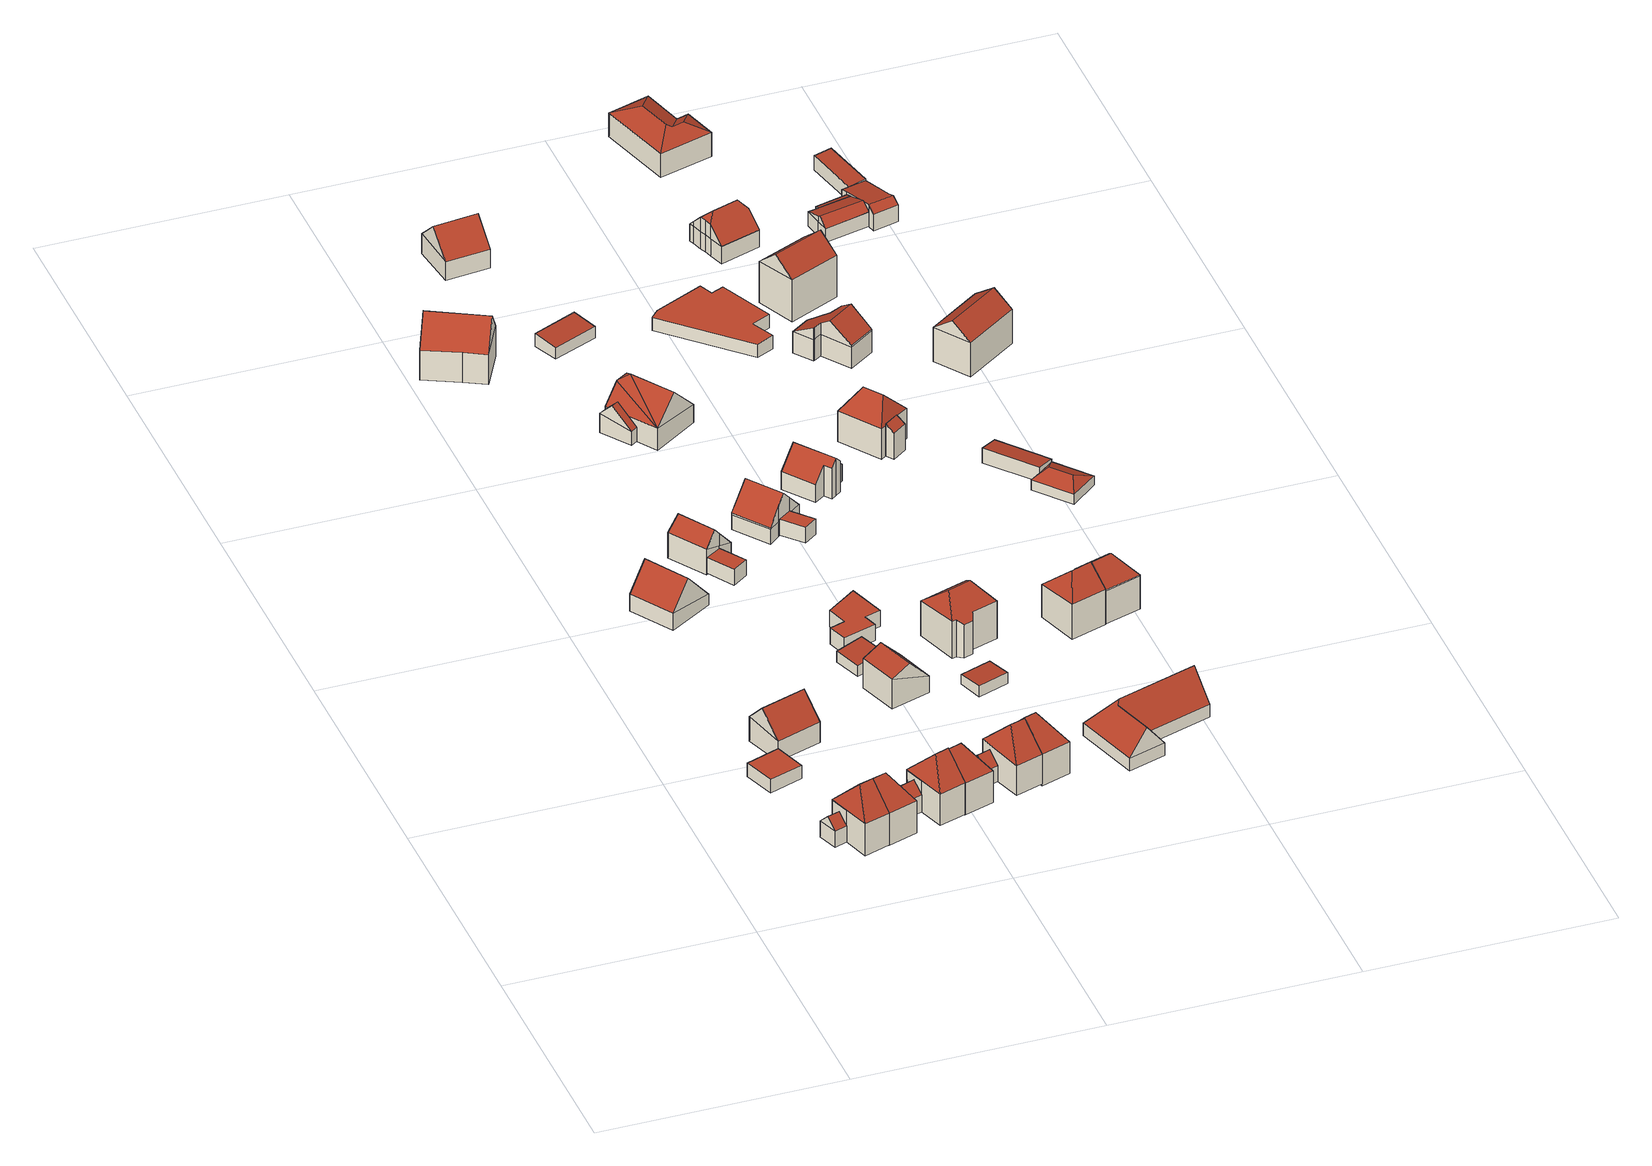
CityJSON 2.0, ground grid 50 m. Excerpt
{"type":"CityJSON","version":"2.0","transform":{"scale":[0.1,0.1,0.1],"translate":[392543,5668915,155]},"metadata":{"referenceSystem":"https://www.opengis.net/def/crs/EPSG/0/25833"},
"CityObjects":{
"building1":{"type":"Building","attributes":{"Gemeindeschluessel":14627140,"Geometrietyp2DReferenz":"3000","function":"31001_9998","roofType":"9999"},"children":["building1-1","building1-2"]},
"building1-1":{"type":"BuildingPart","attributes":{"Dachtyp_tdc":"tdcHipAndGableRoof","Dachneigung":44.6,"QualitaetDacherkennung":74,"Geometrietyp2DReferenz":"3000","roofType":"5000","measuredHeight":12.02},"parents":["building1"],"geometry":[{"type":"MultiSurface","lod":"2","boundaries":[[[0,1,2,3,4]],[[5,6,7,8,9]],[[6,10,11,7]],[[10,0,4,11]],[[12,13,0,14]],[[10,15,14,0]],[[12,14,15,16]],[[5,12,16,6]],[[6,16,15,10]],[[1,13,12,5]],[[0,13,1]],[[4,3,8,7,11]],[[9,17,2,1,5]],[[9,8,3,2]],[[9,2,17]]],"semantics":{"surfaces":[{"type":"WallSurface"},{"type":"RoofSurface"},{"type":"GroundSurface"},{"type":"ClosureSurface"}],"values":[0,0,0,0,1,1,1,0,0,0,0,2,0,3,3]}}]},
"building1-2":{"type":"BuildingPart","attributes":{"Dachtyp_tdc":"tdcGableRoof","Dachneigung":44.04,"QualitaetDacherkennung":49,"Geometrietyp2DReferenz":"3000","roofType":"3100","measuredHeight":5.69},"parents":["building1"],"geometry":[{"type":"MultiSurface","lod":"2","boundaries":[[[2,18,19,3]],[[18,20,21,19]],[[20,9,8,21]],[[20,18,22]],[[18,2,17,22]],[[9,20,22,17]],[[3,19,21,8]],[[2,3,8,9]],[[2,9,17]]],"semantics":{"surfaces":[{"type":"WallSurface"},{"type":"RoofSurface"},{"type":"GroundSurface"},{"type":"ClosureSurface"}],"values":[0,0,0,0,1,1,2,3,3]}}]},
"building2":{"type":"Building","attributes":{"Dachtyp_tdc":"tdcPolyFlatRoof","Gemeindeschluessel":14627140,"Dachneigung":0,"QualitaetDacherkennung":36,"Geometrietyp2DReferenz":"3000","function":"31001_9998","roofType":"1000","measuredHeight":3},"geometry":[{"type":"MultiSurface","lod":"2","boundaries":[[[23,24,25,26]],[[24,27,28,25]],[[27,29,30,28]],[[29,23,26,30]],[[29,27,24,23]],[[26,25,28,30]]],"semantics":{"surfaces":[{"type":"WallSurface"},{"type":"RoofSurface"},{"type":"GroundSurface"}],"values":[0,0,0,0,1,2]}}]},
"building3":{"type":"Building","attributes":{"Gemeindeschluessel":14627140,"Geometrietyp2DReferenz":"3000","function":"31001_9998","roofType":"9999"},"children":["building3-1","building3-2"]},
"building3-1":{"type":"BuildingPart","attributes":{"Dachtyp_tdc":"tdcGableRoof","Dachneigung":44.38,"QualitaetDacherkennung":76,"Geometrietyp2DReferenz":"3000","roofType":"3100","measuredHeight":5.26},"parents":["building3"],"geometry":[{"type":"MultiSurface","lod":"2","boundaries":[[[31,32,33,34]],[[32,35,36,33]],[[35,37,38,36]],[[35,32,39]],[[32,31,40,39]],[[37,35,39,40]],[[34,33,36,38]],[[34,38,37,31]],[[31,37,40]]],"semantics":{"surfaces":[{"type":"WallSurface"},{"type":"RoofSurface"},{"type":"GroundSurface"},{"type":"ClosureSurface"}],"values":[0,0,0,0,1,1,2,3,3]}}]},
"building3-2":{"type":"BuildingPart","attributes":{"Dachtyp_tdc":"tdcHipAndGableRoof","Dachneigung":44.65,"QualitaetDacherkennung":86,"Geometrietyp2DReferenz":"3000","roofType":"5000","measuredHeight":12.12},"parents":["building3"],"geometry":[{"type":"MultiSurface","lod":"2","boundaries":[[[41,42,43,38,37]],[[42,10,44,43]],[[10,6,45,44]],[[6,46,31,34,45]],[[42,47,48,49]],[[48,16,15,49]],[[10,42,49,15]],[[6,16,48,46]],[[10,15,16,6]],[[46,48,47,41]],[[41,47,42]],[[34,38,43,44,45]],[[37,40,31,46,41]],[[37,38,34,31]],[[37,31,40]]],"semantics":{"surfaces":[{"type":"WallSurface"},{"type":"RoofSurface"},{"type":"GroundSurface"},{"type":"ClosureSurface"}],"values":[0,0,0,0,1,1,1,0,0,0,0,2,0,3,3]}}]},
"building4":{"type":"Building","attributes":{"Dachtyp_tdc":"tdcGableRoof","Gemeindeschluessel":14627140,"Dachneigung":46.65,"QualitaetDacherkennung":85,"Geometrietyp2DReferenz":"3000","function":"31001_9998","roofType":"3100","measuredHeight":9.4},"geometry":[{"type":"MultiSurface","lod":"2","boundaries":[[[50,51,52,53]],[[51,54,55,52]],[[54,56,57,55]],[[56,50,53,57]],[[54,51,58]],[[50,56,59]],[[51,50,59,58]],[[56,54,58,59]],[[53,52,55,57]]],"semantics":{"surfaces":[{"type":"WallSurface"},{"type":"RoofSurface"},{"type":"GroundSurface"}],"values":[0,0,0,0,0,0,1,1,2]}}]},
"building5":{"type":"Building","attributes":{"Dachtyp_tdc":"tdcGableRoof","Gemeindeschluessel":14627140,"Dachneigung":49.29,"QualitaetDacherkennung":73,"Geometrietyp2DReferenz":"3000","function":"31001_9998","roofType":"3100","measuredHeight":9.22},"geometry":[{"type":"MultiSurface","lod":"2","boundaries":[[[60,61,62,63]],[[61,64,65,62]],[[64,66,67,65]],[[66,60,63,67]],[[64,61,68]],[[60,66,69]],[[61,60,69,68]],[[66,64,68,69]],[[63,62,65,67]]],"semantics":{"surfaces":[{"type":"WallSurface"},{"type":"RoofSurface"},{"type":"GroundSurface"}],"values":[0,0,0,0,0,0,1,1,2]}}]},
"building6":{"type":"Building","attributes":{"Gemeindeschluessel":14627140,"Geometrietyp2DReferenz":"3000","function":"31001_9998","roofType":"9999"},"children":["building6-1","building6-2"]},
"building6-1":{"type":"BuildingPart","attributes":{"Dachtyp_tdc":"tdcHipAndGableRoof","Dachneigung":44.53,"QualitaetDacherkennung":78,"Geometrietyp2DReferenz":"3000","roofType":"5000","measuredHeight":11.92},"parents":["building6"],"geometry":[{"type":"MultiSurface","lod":"2","boundaries":[[[70,71,72,73,74]],[[75,76,77,78,79]],[[76,80,81,77]],[[80,70,74,81]],[[82,83,70,84]],[[80,85,84,70]],[[82,84,85,86]],[[75,82,86,76]],[[76,86,85,80]],[[71,83,82,75]],[[70,83,71]],[[74,73,78,77,81]],[[79,87,72,71,75]],[[79,78,73,72]],[[79,72,87]]],"semantics":{"surfaces":[{"type":"WallSurface"},{"type":"RoofSurface"},{"type":"GroundSurface"},{"type":"ClosureSurface"}],"values":[0,0,0,0,1,1,1,0,0,0,0,2,0,3,3]}}]},
"building6-2":{"type":"BuildingPart","attributes":{"Dachtyp_tdc":"tdcGableRoof","Dachneigung":44.01,"QualitaetDacherkennung":55,"Geometrietyp2DReferenz":"3000","roofType":"3100","measuredHeight":5.96},"parents":["building6"],"geometry":[{"type":"MultiSurface","lod":"2","boundaries":[[[88,79,78,89]],[[72,90,91,73]],[[90,88,89,91]],[[88,90,39]],[[79,88,39,87]],[[90,72,87,39]],[[89,78,73,91]],[[72,73,78,79]],[[72,79,87]]],"semantics":{"surfaces":[{"type":"WallSurface"},{"type":"RoofSurface"},{"type":"GroundSurface"},{"type":"ClosureSurface"}],"values":[0,0,0,0,1,1,2,3,3]}}]},
"building7":{"type":"Building","attributes":{"Gemeindeschluessel":14627140,"Geometrietyp2DReferenz":"3000","function":"31001_9998","roofType":"9999"},"children":["building7-1","building7-2"]},
"building7-1":{"type":"BuildingPart","attributes":{"Dachtyp_tdc":"tdcGableRoof","Dachneigung":46.95,"QualitaetDacherkennung":73,"Geometrietyp2DReferenz":"3000","roofType":"3100","measuredHeight":5.37},"parents":["building7"],"geometry":[{"type":"MultiSurface","lod":"2","boundaries":[[[92,93,94,95]],[[93,96,97,94]],[[96,98,99,97]],[[96,93,100]],[[93,92,101,100]],[[98,96,100,101]],[[95,94,97,99]],[[95,99,98,92]],[[92,98,101]]],"semantics":{"surfaces":[{"type":"WallSurface"},{"type":"RoofSurface"},{"type":"GroundSurface"},{"type":"ClosureSurface"}],"values":[0,0,0,0,1,1,2,3,3]}}]},
"building7-2":{"type":"BuildingPart","attributes":{"Dachtyp_tdc":"tdcHipAndGableRoof","Dachneigung":44.87,"QualitaetDacherkennung":86,"Geometrietyp2DReferenz":"3000","roofType":"5000","measuredHeight":12.12},"parents":["building7"],"geometry":[{"type":"MultiSurface","lod":"2","boundaries":[[[102,103,92,95,104]],[[105,106,107,108]],[[106,102,104,107]],[[105,103,109]],[[102,106,110]],[[103,102,110,109]],[[106,105,109,110]],[[104,95,99,108,107]],[[105,108,99,98,101,92,103]],[[98,99,95,92]],[[101,98,92]]],"semantics":{"surfaces":[{"type":"WallSurface"},{"type":"RoofSurface"},{"type":"GroundSurface"},{"type":"ClosureSurface"}],"values":[0,0,0,1,0,1,1,2,0,3,3]}}]},
"building8":{"type":"Building","attributes":{"Dachtyp_tdc":"tdcHipAndGableRoof","Gemeindeschluessel":14627140,"Dachneigung":48.47,"QualitaetDacherkennung":52,"Geometrietyp2DReferenz":"3000","function":"31001_9998","roofType":"5000","measuredHeight":8.66},"geometry":[{"type":"MultiSurface","lod":"2","boundaries":[[[111,112,113,114]],[[112,115,116,113]],[[115,117,118,116]],[[117,119,120,118]],[[119,111,114,120]],[[112,111,121]],[[119,122,121,111]],[[112,121,122,123,115]],[[117,123,122,119]],[[115,123,117]],[[114,113,116,118,120]]],"semantics":{"surfaces":[{"type":"WallSurface"},{"type":"RoofSurface"},{"type":"GroundSurface"}],"values":[0,0,0,0,0,1,1,1,0,0,2]}}]},
"building9":{"type":"Building","attributes":{"Dachtyp_tdc":"tdcPolyFlatRoof","Gemeindeschluessel":14627140,"Dachneigung":0,"QualitaetDacherkennung":55,"Geometrietyp2DReferenz":"3000","function":"31001_9998","roofType":"1000","measuredHeight":3.41},"geometry":[{"type":"MultiSurface","lod":"2","boundaries":[[[124,125,126,127]],[[125,128,129,126]],[[128,130,131,129]],[[130,124,127,131]],[[130,128,125,124]],[[127,126,129,131]]],"semantics":{"surfaces":[{"type":"WallSurface"},{"type":"RoofSurface"},{"type":"GroundSurface"}],"values":[0,0,0,0,1,2]}}]},
"building10":{"type":"Building","attributes":{"Dachtyp_tdc":"tdcPolyFlatRoof","Gemeindeschluessel":14627140,"Dachneigung":5.49,"QualitaetDacherkennung":85,"Geometrietyp2DReferenz":"3000","function":"31001_9998","roofType":"2100","measuredHeight":3},"geometry":[{"type":"MultiSurface","lod":"2","boundaries":[[[132,133,134,135]],[[133,136,137,134]],[[136,138,139,137]],[[138,132,135,139]],[[138,136,133,132]],[[135,134,137,139]]],"semantics":{"surfaces":[{"type":"WallSurface"},{"type":"RoofSurface"},{"type":"GroundSurface"}],"values":[0,0,0,0,1,2]}}]},
"building11":{"type":"Building","attributes":{"Gemeindeschluessel":14627140,"Geometrietyp2DReferenz":"3000","function":"31001_9998","roofType":"9999"},"children":["building11-1","building11-2"]},
"building11-1":{"type":"BuildingPart","attributes":{"Dachtyp_tdc":"tdcGableRoof","Dachneigung":43.4,"QualitaetDacherkennung":53,"Geometrietyp2DReferenz":"3000","roofType":"3100","measuredHeight":5.86},"parents":["building11"],"geometry":[{"type":"MultiSurface","lod":"2","boundaries":[[[93,140,141,142]],[[143,144,145,146]],[[144,93,142,145]],[[93,144,147]],[[140,93,147,148]],[[144,143,148,147]],[[142,141,146,145]],[[143,146,141,140]],[[143,140,148]]],"semantics":{"surfaces":[{"type":"WallSurface"},{"type":"RoofSurface"},{"type":"GroundSurface"},{"type":"ClosureSurface"}],"values":[0,0,0,0,1,1,2,3,3]}}]},
"building11-2":{"type":"BuildingPart","attributes":{"Dachtyp_tdc":"tdcHipAndGableRoof","Dachneigung":44.62,"QualitaetDacherkennung":71,"Geometrietyp2DReferenz":"3000","roofType":"5000","measuredHeight":11.89},"parents":["building11"],"geometry":[{"type":"MultiSurface","lod":"2","boundaries":[[[149,150,151,152]],[[153,154,155,141,140]],[[154,149,152,155]],[[153,150,156]],[[149,154,157]],[[150,149,157,156]],[[154,153,156,157]],[[152,151,146,141,155]],[[146,151,150,153,140,148,143]],[[140,141,146,143]],[[140,143,148]]],"semantics":{"surfaces":[{"type":"WallSurface"},{"type":"RoofSurface"},{"type":"GroundSurface"},{"type":"ClosureSurface"}],"values":[0,0,0,1,0,1,1,2,0,3,3]}}]},
"building12":{"type":"Building","attributes":{"Dachtyp_tdc":"tdcGableRoof","Gemeindeschluessel":14627140,"Dachneigung":46.18,"QualitaetDacherkennung":62,"Geometrietyp2DReferenz":"3000","function":"31001_9998","roofType":"3100","measuredHeight":8.4},"geometry":[{"type":"MultiSurface","lod":"2","boundaries":[[[158,159,160,161]],[[159,162,163,160]],[[162,164,165,163]],[[164,158,161,165]],[[162,159,166]],[[158,164,167]],[[159,158,167,166]],[[164,162,166,167]],[[161,160,163,165]]],"semantics":{"surfaces":[{"type":"WallSurface"},{"type":"RoofSurface"},{"type":"GroundSurface"}],"values":[0,0,0,0,0,0,1,1,2]}}]},
"building13":{"type":"Building","attributes":{"Dachtyp_tdc":"tdcFreeFormRoof","Gemeindeschluessel":14627140,"Dachneigung":50.4,"QualitaetDacherkennung":78,"Geometrietyp2DReferenz":"3000","function":"31001_9998","roofType":"5000","measuredHeight":12.21},"geometry":[{"type":"MultiSurface","lod":"2","boundaries":[[[168,169,170,171]],[[169,172,173,170]],[[172,174,175,173]],[[174,176,177,175]],[[176,168,171,177]],[[178,172,169,179]],[[176,174,178,179,168]],[[169,168,179]],[[174,172,178]],[[171,170,173,175,177]]],"semantics":{"surfaces":[{"type":"WallSurface"},{"type":"RoofSurface"},{"type":"GroundSurface"}],"values":[0,0,0,0,0,1,1,0,0,2]}}]},
"building14":{"type":"Building","attributes":{"Dachtyp_tdc":"tdcPolyFlatRoof","Gemeindeschluessel":14627140,"Dachneigung":0,"QualitaetDacherkennung":86,"Geometrietyp2DReferenz":"3000","function":"31001_9998","roofType":"1000","measuredHeight":3.57},"geometry":[{"type":"MultiSurface","lod":"2","boundaries":[[[180,181,182,183]],[[181,184,185,182]],[[184,186,187,185]],[[186,188,189,187]],[[188,190,191,189]],[[190,192,193,191]],[[192,194,195,193]],[[194,180,183,195]],[[194,192,190,188,186,184,181,180]],[[183,182,185,187,189,191,193,195]]],"semantics":{"surfaces":[{"type":"WallSurface"},{"type":"RoofSurface"},{"type":"GroundSurface"}],"values":[0,0,0,0,0,0,0,0,1,2]}}]},
"building15":{"type":"Building","attributes":{"Gemeindeschluessel":14627140,"Geometrietyp2DReferenz":"3000","function":"31001_9998","roofType":"9999"},"children":["building15-1","building15-2"]},
"building15-1":{"type":"BuildingPart","attributes":{"Dachtyp_tdc":"tdcHipAndGableRoof","Dachneigung":44.5,"QualitaetDacherkennung":69,"Geometrietyp2DReferenz":"3000","roofType":"5000","measuredHeight":12.4},"parents":["building15"],"geometry":[{"type":"MultiSurface","lod":"2","boundaries":[[[196,197,198,199,200]],[[197,149,201,198]],[[149,202,203,201]],[[202,204,205,206,203]],[[197,207,208,209]],[[210,211,209,208]],[[197,209,211,149]],[[149,211,210,202]],[[202,210,208,204]],[[204,208,207,196]],[[196,207,197]],[[206,199,198,201,203]],[[200,212,205,204,196]],[[200,199,206,205]],[[200,205,212]]],"semantics":{"surfaces":[{"type":"WallSurface"},{"type":"RoofSurface"},{"type":"GroundSurface"},{"type":"ClosureSurface"}],"values":[0,0,0,0,1,1,1,0,0,0,0,2,0,3,3]}}]},
"building15-2":{"type":"BuildingPart","attributes":{"Dachtyp_tdc":"tdcHipAndGableRoof","Dachneigung":43.61,"QualitaetDacherkennung":73,"Geometrietyp2DReferenz":"3000","roofType":"5000","measuredHeight":5.6},"parents":["building15"],"geometry":[{"type":"MultiSurface","lod":"2","boundaries":[[[205,213,214,206]],[[213,215,216,214]],[[215,200,199,216]],[[215,213,217]],[[213,205,212,217]],[[200,215,217,212]],[[206,214,216,199]],[[206,199,200,205]],[[205,200,212]]],"semantics":{"surfaces":[{"type":"WallSurface"},{"type":"RoofSurface"},{"type":"GroundSurface"},{"type":"ClosureSurface"}],"values":[0,0,0,1,1,1,2,3,3]}}]},
"building16":{"type":"Building","attributes":{"Dachtyp_tdc":"tdcGableRoof","Gemeindeschluessel":14627140,"Dachneigung":47.74,"QualitaetDacherkennung":76,"Geometrietyp2DReferenz":"3000","function":"31001_9998","roofType":"3100","measuredHeight":8.81},"geometry":[{"type":"MultiSurface","lod":"2","boundaries":[[[218,219,220,221]],[[219,222,223,220]],[[222,224,225,223]],[[224,226,227,225]],[[226,228,229,227]],[[228,218,221,229]],[[230,231,232,233,234]],[[219,233,232,235,222]],[[224,235,232,231,226]],[[222,235,224]],[[218,234,233,219]],[[228,230,234,218]],[[226,231,230,228]],[[221,220,223,225,227,229]]],"semantics":{"surfaces":[{"type":"WallSurface"},{"type":"RoofSurface"},{"type":"GroundSurface"}],"values":[0,0,0,0,0,0,1,1,0,0,0,0,0,2]}}]},
"building17":{"type":"Building","attributes":{"Dachtyp_tdc":"tdcPolyFlatRoof","Gemeindeschluessel":14627140,"Dachneigung":0,"QualitaetDacherkennung":67,"Geometrietyp2DReferenz":"3000","function":"31001_9998","roofType":"1000","measuredHeight":3.46},"geometry":[{"type":"MultiSurface","lod":"2","boundaries":[[[236,237,238,239]],[[237,240,241,238]],[[240,242,243,241]],[[242,236,239,243]],[[242,240,237,236]],[[239,238,241,243]]],"semantics":{"surfaces":[{"type":"WallSurface"},{"type":"RoofSurface"},{"type":"GroundSurface"}],"values":[0,0,0,0,1,2]}}]},
"building18":{"type":"Building","attributes":{"Gemeindeschluessel":14627140,"Geometrietyp2DReferenz":"3000","function":"31001_9998","roofType":"9999"},"children":["building18-1","building18-2"]},
"building18-1":{"type":"BuildingPart","attributes":{"Dachtyp_tdc":"tdcGableRoof","Dachneigung":42.32,"QualitaetDacherkennung":54,"Geometrietyp2DReferenz":"3000","roofType":"3100","measuredHeight":7.08},"parents":["building18"],"geometry":[{"type":"MultiSurface","lod":"2","boundaries":[[[244,245,246,247]],[[245,248,249,246]],[[248,250,251,249]],[[248,245,252]],[[245,244,253,254,252]],[[250,248,252,254,255]],[[247,246,249,251]],[[244,247,251,250]],[[255,254,253]],[[250,255,253,244]]],"semantics":{"surfaces":[{"type":"WallSurface"},{"type":"RoofSurface"},{"type":"GroundSurface"},{"type":"ClosureSurface"}],"values":[0,0,0,0,1,1,2,3,0,3]}}]},
"building18-2":{"type":"BuildingPart","attributes":{"Dachtyp_tdc":"tdcGableAndHippedGRoof","Dachneigung":45.15,"QualitaetDacherkennung":83,"Geometrietyp2DReferenz":"3000","roofType":"9999","measuredHeight":10.09},"parents":["building18"],"geometry":[{"type":"MultiSurface","lod":"2","boundaries":[[[256,257,258,251,250]],[[257,259,260,258]],[[259,261,262,260]],[[257,256,263,264]],[[261,259,265]],[[264,263,266]],[[266,261,265]],[[263,261,266]],[[261,263,256,255,253]],[[257,265,259]],[[264,265,257]],[[265,264,266]],[[262,247,251,258,260]],[[247,262,261,253,244]],[[250,255,256]],[[250,251,247,244]],[[250,244,253,255]]],"semantics":{"surfaces":[{"type":"WallSurface"},{"type":"RoofSurface"},{"type":"GroundSurface"},{"type":"ClosureSurface"}],"values":[0,0,0,0,0,1,1,1,1,1,1,1,2,0,0,3,3]}}]},
"building19":{"type":"Building","attributes":{"Dachtyp_tdc":"tdcPolyFlatRoof","Gemeindeschluessel":14627140,"Dachneigung":3.09,"QualitaetDacherkennung":75,"Geometrietyp2DReferenz":"3000","function":"31001_9998","roofType":"2100","measuredHeight":2.41},"geometry":[{"type":"MultiSurface","lod":"2","boundaries":[[[267,268,269,270]],[[268,271,272,269]],[[271,273,274,272]],[[273,267,270,274]],[[273,271,268,267]],[[270,269,272,274]]],"semantics":{"surfaces":[{"type":"WallSurface"},{"type":"RoofSurface"},{"type":"GroundSurface"}],"values":[0,0,0,0,1,2]}}]},
"building20":{"type":"Building","attributes":{"Dachtyp_tdc":"tdcHipRoof","Gemeindeschluessel":14627140,"Dachneigung":38.64,"QualitaetDacherkennung":64,"Geometrietyp2DReferenz":"3000","function":"31001_9998","roofType":"3200","measuredHeight":11.77},"geometry":[{"type":"MultiSurface","lod":"2","boundaries":[[[275,276,277,278]],[[276,279,280,277]],[[279,281,282,280]],[[281,283,284,282]],[[283,285,286,284]],[[285,287,288,286]],[[287,289,290,288]],[[289,275,278,290]],[[285,283,291]],[[281,279,292]],[[283,281,292,291]],[[279,276,275,289,287,285,291,292]],[[278,277,280,282,284,286,288,290]]],"semantics":{"surfaces":[{"type":"WallSurface"},{"type":"RoofSurface"},{"type":"GroundSurface"}],"values":[0,0,0,0,0,0,0,0,1,1,1,1,2]}}]},
"building21":{"type":"Building","attributes":{"Dachtyp_tdc":"tdcGableRoof","Gemeindeschluessel":14627140,"Dachneigung":44.88,"QualitaetDacherkennung":88,"Geometrietyp2DReferenz":"3000","function":"31001_9998","roofType":"3100","measuredHeight":9.13},"geometry":[{"type":"MultiSurface","lod":"2","boundaries":[[[293,294,295,296]],[[294,297,298,295]],[[297,299,300,298]],[[299,293,296,300]],[[297,294,301]],[[293,299,302]],[[294,293,302,301]],[[299,297,301,302]],[[296,295,298,300]]],"semantics":{"surfaces":[{"type":"WallSurface"},{"type":"RoofSurface"},{"type":"GroundSurface"}],"values":[0,0,0,0,0,0,1,1,2]}}]},
"building22":{"type":"Building","attributes":{"Dachtyp_tdc":"tdcPolyFlatRoof","Gemeindeschluessel":14627140,"Dachneigung":4.12,"QualitaetDacherkennung":52,"Geometrietyp2DReferenz":"3000","function":"31001_9998","roofType":"2100","measuredHeight":2.88},"geometry":[{"type":"MultiSurface","lod":"2","boundaries":[[[303,304,305,306]],[[304,307,308,305]],[[307,309,310,308]],[[309,303,306,310]],[[309,307,304,303]],[[306,305,308,310]]],"semantics":{"surfaces":[{"type":"WallSurface"},{"type":"RoofSurface"},{"type":"GroundSurface"}],"values":[0,0,0,0,1,2]}}]},
"building23":{"type":"Building","attributes":{"Dachtyp_tdc":"tdcGableRoof","Gemeindeschluessel":14627140,"Dachneigung":47.27,"QualitaetDacherkennung":78,"Geometrietyp2DReferenz":"3000","function":"31001_9998","roofType":"3100","measuredHeight":8.25},"geometry":[{"type":"MultiSurface","lod":"2","boundaries":[[[311,312,313,314]],[[312,315,316,313]],[[315,317,318,316]],[[317,319,320,318]],[[319,321,322,320]],[[321,323,324,322]],[[323,325,326,324]],[[325,327,328,326]],[[327,329,330,328]],[[329,311,314,330]],[[325,323,321,319,317,315]],[[315,312,311,329,327,325]],[[314,313,316,318,320,322,324,326,328,330]]],"semantics":{"surfaces":[{"type":"WallSurface"},{"type":"RoofSurface"},{"type":"GroundSurface"}],"values":[0,0,0,0,0,0,0,0,0,0,1,1,2]}}]},
"building24":{"type":"Building","attributes":{"Dachtyp_tdc":"tdcFreeFormRoof","Gemeindeschluessel":14627140,"Dachneigung":52.38,"QualitaetDacherkennung":17,"Geometrietyp2DReferenz":"3000","function":"31001_9998","roofType":"5000","measuredHeight":8.9},"geometry":[{"type":"MultiSurface","lod":"2","boundaries":[[[331,332,333,334]],[[332,335,336,333]],[[335,337,338,336]],[[337,339,340,338]],[[339,341,342,340]],[[341,331,334,342]],[[343,341,339]],[[344,343,339,337]],[[345,346,344,337,335]],[[345,335,332]],[[346,345,332,331]],[[343,344,346,331,341]],[[334,333,336,338,340,342]]],"semantics":{"surfaces":[{"type":"WallSurface"},{"type":"RoofSurface"},{"type":"GroundSurface"}],"values":[0,0,0,0,0,0,0,1,1,0,1,1,2]}}]},
"building25":{"type":"Building","attributes":{"Gemeindeschluessel":14627140,"Geometrietyp2DReferenz":"3000","function":"31001_9998","roofType":"9999"},"children":["building25-1","building25-2"]},
"building25-1":{"type":"BuildingPart","attributes":{"Dachtyp_tdc":"tdcGableRoof","Dachneigung":15.74,"QualitaetDacherkennung":15,"Geometrietyp2DReferenz":"3000","roofType":"3100","measuredHeight":5.31},"parents":["building25"],"geometry":[{"type":"MultiSurface","lod":"2","boundaries":[[[347,348,349,350]],[[348,351,352,349]],[[351,353,354,352]],[[353,355,356,354]],[[351,348,347,357]],[[357,355,353,351]],[[358,350,349,352,354,356]],[[347,350,358,357]],[[356,355,357,358]]],"semantics":{"surfaces":[{"type":"WallSurface"},{"type":"RoofSurface"},{"type":"GroundSurface"},{"type":"ClosureSurface"}],"values":[0,0,0,0,1,1,2,3,3]}}]},
"building25-2":{"type":"BuildingPart","attributes":{"Dachtyp_tdc":"tdcHipAndGableRoof","Dachneigung":42.34,"QualitaetDacherkennung":67,"Geometrietyp2DReferenz":"3000","roofType":"5000","measuredHeight":11.7},"parents":["building25"],"geometry":[{"type":"MultiSurface","lod":"2","boundaries":[[[359,360,361,362]],[[360,363,364,361]],[[363,365,366,364]],[[365,367,368,366]],[[367,369,347,350,368]],[[370,359,362,356,355]],[[367,365,371]],[[365,363,360,371]],[[360,359,370,369,367,371]],[[362,361,364,366,368,350,358,356]],[[355,357,347,369,370]],[[358,350,347,357]],[[355,356,358,357]]],"semantics":{"surfaces":[{"type":"WallSurface"},{"type":"RoofSurface"},{"type":"GroundSurface"},{"type":"ClosureSurface"}],"values":[0,0,0,0,0,0,1,1,1,2,0,3,3]}}]},
"building26":{"type":"Building","attributes":{"Gemeindeschluessel":14627140,"Geometrietyp2DReferenz":"3000","function":"31001_9998","roofType":"9999"},"children":["building26-1","building26-2"]},
"building26-1":{"type":"BuildingPart","attributes":{"Dachtyp_tdc":"tdcPolyFlatRoof","Dachneigung":33.81,"QualitaetDacherkennung":61,"Geometrietyp2DReferenz":"3000","roofType":"2100","measuredHeight":7.12},"parents":["building26"],"geometry":[{"type":"MultiSurface","lod":"2","boundaries":[[[372,373,374,375]],[[373,376,374]],[[377,378,379,380,381]],[[378,372,375,379]],[[378,377,373,372]],[[375,374,380,379]],[[381,376,373,377]],[[381,380,374,376]]],"semantics":{"surfaces":[{"type":"WallSurface"},{"type":"RoofSurface"},{"type":"GroundSurface"},{"type":"ClosureSurface"}],"values":[0,0,0,0,1,2,0,3]}}]},
"building26-2":{"type":"BuildingPart","attributes":{"Dachtyp_tdc":"tdcHipRoof","Dachneigung":47.34,"QualitaetDacherkennung":62,"Geometrietyp2DReferenz":"3000","roofType":"3200","measuredHeight":11.1},"parents":["building26"],"geometry":[{"type":"MultiSurface","lod":"2","boundaries":[[[382,383,384,385]],[[383,381,380,384]],[[376,386,374]],[[386,387,388,374]],[[387,389,390,388]],[[389,382,385,390]],[[382,389,391]],[[387,386,376,381,383,392]],[[389,387,392,391]],[[383,382,391,392]],[[385,384,380,374,388,390]],[[374,380,381,376]]],"semantics":{"surfaces":[{"type":"WallSurface"},{"type":"RoofSurface"},{"type":"GroundSurface"},{"type":"ClosureSurface"}],"values":[0,0,0,0,0,0,1,1,1,1,2,3]}}]},
"building27":{"type":"Building","attributes":{"Dachtyp_tdc":"tdcPolyFlatRoof","Gemeindeschluessel":14627140,"Dachneigung":0,"QualitaetDacherkennung":0,"Geometrietyp2DReferenz":"3000","BezugspunktDach":"2000","function":"31001_9998","measuredHeight":3},"geometry":[{"type":"MultiSurface","lod":"2","boundaries":[[[393,394,395,396,397,398,399,400,401]],[[401,400,402,403]],[[400,399,404,402]],[[399,398,405,404]],[[398,397,406,405]],[[397,396,407,406]],[[396,395,408,407]],[[395,394,409,408]],[[394,393,410,409]],[[393,401,403,410]],[[403,402,404,405,406,407,408,409,410]]],"semantics":{"surfaces":[{"type":"RoofSurface"},{"type":"WallSurface"},{"type":"GroundSurface"}],"values":[0,1,1,1,1,1,1,1,1,1,2]}}]},
"building28":{"type":"Building","attributes":{"Gemeindeschluessel":14627140,"Geometrietyp2DReferenz":"3000","function":"31001_9998","roofType":"9999"},"children":["building28-1","building28-2"]},
"building28-1":{"type":"BuildingPart","attributes":{"Dachtyp_tdc":"tdcHipAndGableRoof","Dachneigung":40.84,"QualitaetDacherkennung":73,"Geometrietyp2DReferenz":"3000","roofType":"5000","measuredHeight":11.58},"parents":["building28"],"geometry":[{"type":"MultiSurface","lod":"2","boundaries":[[[411,412,413,414,415]],[[412,416,417,413]],[[416,418,419,417]],[[418,420,421,422,419]],[[423,412,424]],[[411,420,425,424,412]],[[423,424,425,426]],[[416,423,426,418]],[[418,426,425,420]],[[412,423,416]],[[414,413,417,419,422]],[[415,421,420,411]],[[415,414,422,421]]],"semantics":{"surfaces":[{"type":"WallSurface"},{"type":"RoofSurface"},{"type":"GroundSurface"},{"type":"ClosureSurface"}],"values":[0,0,0,0,1,1,1,0,0,0,2,0,3]}}]},
"building28-2":{"type":"BuildingPart","attributes":{"Dachtyp_tdc":"tdcPolyFlatRoof","Dachneigung":24.09,"QualitaetDacherkennung":44,"Geometrietyp2DReferenz":"3000","roofType":"2100","measuredHeight":4.93},"parents":["building28"],"geometry":[{"type":"MultiSurface","lod":"2","boundaries":[[[427,415,414,428]],[[421,429,430,422]],[[429,431,432,430]],[[431,427,428,432]],[[431,429,421,415,427]],[[428,414,422,430,432]],[[422,414,415,421]]],"semantics":{"surfaces":[{"type":"WallSurface"},{"type":"RoofSurface"},{"type":"GroundSurface"},{"type":"ClosureSurface"}],"values":[0,0,0,0,1,2,3]}}]},
"building29":{"type":"Building","attributes":{"Dachtyp_tdc":"tdcFreeFormRoof","Gemeindeschluessel":14627140,"Dachneigung":29.77,"QualitaetDacherkennung":60,"Geometrietyp2DReferenz":"3000","function":"31001_9998","roofType":"5000","measuredHeight":8.81},"geometry":[{"type":"MultiSurface","lod":"2","boundaries":[[[433,434,435,436]],[[434,437,438,435]],[[437,439,440,438]],[[439,441,442,440]],[[441,443,444,442]],[[443,445,446,444]],[[445,447,448,446]],[[447,449,450,448]],[[449,433,436,450]],[[451,452,453,434,433,454,455,456,457]],[[458,459,451,457]],[[441,459,458,443]],[[443,458,457,456,445]],[[445,456,455,447]],[[447,455,454,449]],[[449,454,433]],[[437,453,452,439]],[[434,453,437]],[[439,452,451,459,441]],[[436,435,438,440,442,444,446,448,450]]],"semantics":{"surfaces":[{"type":"WallSurface"},{"type":"RoofSurface"},{"type":"GroundSurface"}],"values":[0,0,0,0,0,0,0,0,0,1,1,0,0,0,0,0,0,0,0,2]}}]},
"building30":{"type":"Building","attributes":{"Gemeindeschluessel":14627140,"Geometrietyp2DReferenz":"3000","function":"31001_9998","roofType":"9999"},"children":["building30-1","building30-2"]},
"building30-1":{"type":"BuildingPart","attributes":{"Dachtyp_tdc":"tdcPolyFlatRoof","Dachneigung":9.15,"QualitaetDacherkennung":60,"Geometrietyp2DReferenz":"3000","roofType":"2100","measuredHeight":3.29},"parents":["building30"],"geometry":[{"type":"MultiSurface","lod":"2","boundaries":[[[460,461,462,463,464]],[[461,465,466,462]],[[465,467,468,469,466]],[[465,461,460,467]],[[469,463,462,466]],[[464,468,467,460]],[[463,469,468,464]]],"semantics":{"surfaces":[{"type":"WallSurface"},{"type":"RoofSurface"},{"type":"GroundSurface"},{"type":"ClosureSurface"}],"values":[0,0,0,1,2,0,3]}}]},
"building30-2":{"type":"BuildingPart","attributes":{"Dachtyp_tdc":"tdcHipRoof","Dachneigung":26.03,"QualitaetDacherkennung":73,"Geometrietyp2DReferenz":"3000","roofType":"3200","measuredHeight":3.82},"parents":["building30"],"geometry":[{"type":"MultiSurface","lod":"2","boundaries":[[[468,470,471,469]],[[470,472,473,471]],[[472,474,475,473]],[[472,470,476]],[[468,464,474,477]],[[470,468,477,476]],[[474,472,476,477]],[[469,471,473,475,463]],[[464,463,475,474]],[[468,469,463,464]]],"semantics":{"surfaces":[{"type":"WallSurface"},{"type":"RoofSurface"},{"type":"GroundSurface"},{"type":"ClosureSurface"}],"values":[0,0,0,1,1,1,1,2,0,3]}}]},
"building31":{"type":"Building","attributes":{"Dachtyp_tdc":"tdcGableRoof","Gemeindeschluessel":14627140,"Dachneigung":40.54,"QualitaetDacherkennung":64,"Geometrietyp2DReferenz":"3000","function":"31001_9998","roofType":"3100","measuredHeight":12.94},"geometry":[{"type":"MultiSurface","lod":"2","boundaries":[[[478,479,480,481]],[[479,482,483,480]],[[482,484,485,483]],[[484,478,481,485]],[[482,479,486]],[[478,484,487]],[[479,478,487,486]],[[484,482,486,487]],[[481,480,483,485]]],"semantics":{"surfaces":[{"type":"WallSurface"},{"type":"RoofSurface"},{"type":"GroundSurface"}],"values":[0,0,0,0,0,0,1,1,2]}}]},
"building32":{"type":"Building","attributes":{"Dachtyp_tdc":"tdcFreeFormRoof","Gemeindeschluessel":14627140,"Dachneigung":44.85,"QualitaetDacherkennung":85,"Geometrietyp2DReferenz":"3000","function":"31001_9998","roofType":"5000","measuredHeight":8.62},"geometry":[{"type":"MultiSurface","lod":"2","boundaries":[[[488,489,490,491]],[[489,492,493,490]],[[492,494,495,493]],[[494,496,497,495]],[[496,498,499,497]],[[498,500,501,499]],[[500,502,503,501]],[[502,488,491,503]],[[504,505,506,507]],[[508,509,510]],[[510,509,507,506,511,512]],[[508,498,496,513,504,507,509]],[[502,511,506,488]],[[500,512,511,502]],[[488,506,505,489]],[[489,505,504,492]],[[492,504,513,494]],[[494,513,496]],[[498,508,510,512,500]],[[491,490,493,495,497,499,501,503]]],"semantics":{"surfaces":[{"type":"WallSurface"},{"type":"RoofSurface"},{"type":"GroundSurface"}],"values":[0,0,0,0,0,0,0,0,1,1,1,1,0,0,0,0,0,0,0,2]}}]},
"building33":{"type":"Building","attributes":{"Dachtyp_tdc":"tdcFreeFormRoof","Gemeindeschluessel":14627140,"Dachneigung":25.98,"QualitaetDacherkennung":35,"Geometrietyp2DReferenz":"3000","function":"31001_9998","roofType":"5000","measuredHeight":7.41},"geometry":[{"type":"MultiSurface","lod":"2","boundaries":[[[514,515,516,517]],[[515,518,519,516]],[[518,520,521,519]],[[520,522,523,521]],[[522,524,525,523]],[[524,514,517,525]],[[526,527,528,524,522]],[[526,522,520]],[[527,526,520,518]],[[529,528,527,518,515]],[[529,515,514]],[[528,529,514,524]],[[517,516,519,521,523,525]]],"semantics":{"surfaces":[{"type":"WallSurface"},{"type":"RoofSurface"},{"type":"GroundSurface"}],"values":[0,0,0,0,0,0,1,1,1,1,1,1,2]}}]},
"building34":{"type":"Building","attributes":{"Dachtyp_tdc":"tdcGableRoof","Gemeindeschluessel":14627140,"Dachneigung":36.69,"QualitaetDacherkennung":68,"Geometrietyp2DReferenz":"3000","function":"31001_9998","roofType":"3100","measuredHeight":10.8},"geometry":[{"type":"MultiSurface","lod":"2","boundaries":[[[530,531,532,533]],[[531,534,535,532]],[[534,536,537,535]],[[536,530,533,537]],[[534,531,538]],[[530,536,539]],[[531,530,539,538]],[[536,534,538,539]],[[533,532,535,537]]],"semantics":{"surfaces":[{"type":"WallSurface"},{"type":"RoofSurface"},{"type":"GroundSurface"}],"values":[0,0,0,0,0,0,1,1,2]}}]},
"building35":{"type":"Building","attributes":{"Gemeindeschluessel":14627140,"Geometrietyp2DReferenz":"3000","function":"31001_9998","roofType":"9999"},"children":["building35-1","building35-2"]},
"building35-1":{"type":"BuildingPart","attributes":{"Dachtyp_tdc":"tdcGableRoof","Dachneigung":19.89,"QualitaetDacherkennung":50,"Geometrietyp2DReferenz":"3000","roofType":"3100","measuredHeight":4.71},"parents":["building35"],"geometry":[{"type":"MultiSurface","lod":"2","boundaries":[[[540,541,542,543]],[[541,544,545,542]],[[544,546,547,545]],[[548,549,550,551]],[[549,540,543,550]],[[552,553,554,540]],[[555,556,557,554,553,558,559]],[[548,558,553,552,549]],[[541,557,556,544]],[[540,554,557,541]],[[544,556,555,546]],[[549,552,540]],[[543,542,545,547,551,550]],[[551,547,546,548]],[[546,555,559,558,548]]],"semantics":{"surfaces":[{"type":"WallSurface"},{"type":"RoofSurface"},{"type":"GroundSurface"},{"type":"ClosureSurface"}],"values":[0,0,0,0,0,1,1,0,0,0,0,0,2,3,3]}}]},
"building35-2":{"type":"BuildingPart","attributes":{"Dachtyp_tdc":"tdcPolyFlatRoof","Dachneigung":19.34,"QualitaetDacherkennung":60,"Geometrietyp2DReferenz":"3000","roofType":"2100","measuredHeight":3.23},"parents":["building35"],"geometry":[{"type":"MultiSurface","lod":"2","boundaries":[[[560,561,558,548,551,562]],[[555,563,564,547,546]],[[563,560,562,564]],[[563,555,559,561,560]],[[562,551,547,564]],[[559,558,561]],[[546,547,551,548]],[[555,546,548,558,559]]],"semantics":{"surfaces":[{"type":"WallSurface"},{"type":"RoofSurface"},{"type":"GroundSurface"},{"type":"ClosureSurface"}],"values":[0,0,0,1,2,0,3,3]}}]},
"building36":{"type":"Building","attributes":{"Gemeindeschluessel":14627140,"Geometrietyp2DReferenz":"3000","function":"31001_9998","roofType":"9999"},"children":["building36-1","building36-2"]},
"building36-1":{"type":"BuildingPart","attributes":{"Dachtyp_tdc":"tdcGableRoof","Dachneigung":11.09,"QualitaetDacherkennung":35,"Geometrietyp2DReferenz":"3000","roofType":"3100","measuredHeight":4.92},"parents":["building36"],"geometry":[{"type":"MultiSurface","lod":"2","boundaries":[[[565,566,567]],[[566,568,569,567]],[[568,570,571,569]],[[570,572,573,571]],[[574,575,576,577]],[[575,578,579,576]],[[578,580,581,579]],[[580,582,583,581]],[[582,565,567,583]],[[578,575,574,572,570,568,566]],[[566,565,582,580,578]],[[567,569,571,573,577,576,579,581,583]],[[574,577,573,572]]],"semantics":{"surfaces":[{"type":"WallSurface"},{"type":"RoofSurface"},{"type":"GroundSurface"},{"type":"ClosureSurface"}],"values":[0,0,0,0,0,0,0,0,0,1,1,2,3]}}]},
"building36-2":{"type":"BuildingPart","attributes":{"Dachtyp_tdc":"tdcPolyFlatRoof","Dachneigung":3.55,"QualitaetDacherkennung":71,"Geometrietyp2DReferenz":"3000","roofType":"2100","measuredHeight":3.44},"parents":["building36"],"geometry":[{"type":"MultiSurface","lod":"2","boundaries":[[[584,585,574,577,586]],[[587,588,573,572]],[[587,584,586,588]],[[587,572,585,584]],[[586,577,573,588]],[[572,574,585]],[[572,573,577,574]]],"semantics":{"surfaces":[{"type":"WallSurface"},{"type":"RoofSurface"},{"type":"GroundSurface"},{"type":"ClosureSurface"}],"values":[0,0,0,1,2,0,3]}}]}
},
"vertices":[
[212,1,192],[195,54,192],[195,54,157],[195,54,121],[212,1,121],[181,94,192],[235,112,192],[235,112,121],[181,94,121],[181,94,157],[265,18,192],[265,18,121],[181,94,193],[195,54,193],[222,57,242],[250,66,242],[235,112,193],[188,74,178],
[169,45,157],[169,45,121],[155,86,157],[155,86,121],[162,66,178],
[187,273,150],[118,250,150],[118,250,120],[187,273,120],[96,314,150],[96,314,120],[165,338,150],[165,338,120],
[295,132,152],[318,139,152],[318,139,120],[295,132,120],[332,97,150],[332,97,120],[309,89,150],[309,89,120],[325,119,173],[301,112,173],
[309,89,192],[326,38,192],[326,38,120],[265,18,120],[235,112,120],[295,132,192],[309,89,193],[295,132,193],[279,75,242],
[138,418,175],[231,449,175],[231,449,121],[138,418,121],[258,369,166],[258,369,121],[165,338,166],[165,338,121],[243,413,215],[150,382,215],
[155,917,160],[209,830,160],[209,830,136],[155,917,136],[120,776,174],[120,776,136],[67,862,174],[67,862,136],[158,799,228],[105,886,228],
[378,55,183],[361,107,183],[361,107,151],[361,107,113],[378,55,113],[347,149,183],[402,167,183],[402,167,113],[347,149,113],[347,149,153],[433,73,183],[433,73,113],[347,149,184],[361,107,184],[390,112,233],[418,121,233],[402,167,184],[354,129,173],
[318,139,153],[318,139,113],[332,97,151],[332,97,113],
[464,187,144],[487,195,144],[487,195,111],[464,187,111],[501,152,139],[501,152,111],[478,144,140],[478,144,111],[494,174,165],[471,167,165],
[402,167,185],[464,187,185],[402,167,111],[495,93,182],[433,73,182],[433,73,111],[495,93,111],[446,130,232],[418,120,232],
[194,1007,185],[256,1046,160],[256,1046,128],[194,1007,128],[304,971,160],[304,971,128],[274,952,172],[274,952,128],[242,932,185],[242,932,128],[218,1017,215],[263,945,215],[274,952,200],
[276,878,167],[242,932,167],[242,932,132],[276,878,132],[274,952,167],[274,952,132],[308,900,167],[308,900,132],
[377,606,140],[433,626,146],[433,626,116],[377,606,116],[454,570,146],[454,570,116],[397,549,140],[397,549,116],
[515,204,144],[515,204,105],[487,195,105],[529,161,140],[501,152,140],[501,152,105],[529,161,105],[493,175,163],[522,184,163],
[603,126,171],[547,108,171],[547,108,105],[603,126,105],[515,204,175],[572,222,175],[572,222,105],[556,166,223],[587,176,223],
[422,432,180],[395,514,180],[395,514,114],[422,432,114],[477,541,151],[477,541,114],[504,459,151],[504,459,114],[434,527,198],[461,445,198],
[2,1808,110],[45,1891,111],[45,1891,44],[2,1808,44],[159,1832,111],[159,1832,44],[116,1750,111],[116,1750,44],[73,1773,111],[73,1773,44],[137,1791,166],[24,1850,166],
[467,647,151],[399,625,151],[399,625,115],[467,647,115],[386,665,151],[386,665,115],[417,675,151],[417,675,115],[404,718,151],[404,718,115],[466,762,151],[466,762,115],[491,686,151],[491,686,115],[458,675,151],[458,675,115],
[647,199,171],[664,146,171],[664,146,100],[647,199,100],[647,199,132],[603,126,100],[572,222,171],[572,222,100],[633,243,171],[633,243,136],[633,243,100],[647,199,174],[633,243,176],[612,185,224],[572,222,176],[587,177,224],[639,223,156],
[657,250,136],[657,250,100],[671,207,132],[671,207,100],[650,226,156],
[339,1064,152],[416,1121,152],[416,1121,119],[339,1064,119],[467,1052,152],[467,1052,119],[440,1032,152],[440,1032,119],[413,1013,152],[413,1013,119],[390,995,152],[390,995,119],[390,995,156],[413,1013,189],[426,1022,207],[376,1091,207],[339,1064,156],[440,1032,188],
[413,1013,158],[440,1032,158],[440,1032,123],[413,1013,123],[477,991,158],[477,991,123],[450,971,158],[450,971,123],
[283,1416,128],[269,1407,128],[269,1407,97],[283,1416,97],[229,1467,139],[229,1467,97],[243,1476,139],[243,1476,97],[245,1443,168],[272,1432,146],[259,1452,168],[247,1470,146],
[243,1476,146],[335,1537,138],[335,1537,97],[401,1437,138],[401,1437,97],[309,1376,146],[309,1376,97],[273,1497,183],[298,1513,183],[352,1405,198],[297,1487,198],
[641,511,117],[658,461,120],[658,461,95],[641,511,95],[594,439,120],[594,439,95],[577,489,117],[577,489,95],
[607,554,177],[595,563,186],[595,563,103],[607,554,103],[586,560,186],[586,560,103],[557,649,181],[557,649,103],[657,681,181],[657,681,103],[685,592,187],[685,592,103],[631,575,187],[631,575,103],[626,561,177],[626,561,103],[645,625,221],[597,609,221],
[250,2109,78],[159,2099,78],[159,2099,36],[250,2109,36],[148,2196,80],[148,2196,36],[239,2206,80],[239,2206,36],[153,2148,127],[244,2159,127],
[267,1806,53],[245,1857,57],[245,1857,28],[267,1806,28],[336,1896,57],[336,1896,28],[358,1845,53],[358,1845,28],
[519,1106,148],[474,1167,148],[474,1167,108],[519,1106,108],[506,1191,191],[506,1191,108],[541,1217,144],[541,1217,108],[588,1155,144],[588,1155,108],[563,1137,177],[563,1137,108],[573,1123,177],[573,1123,108],[562,1115,191],[562,1115,108],[551,1107,176],[551,1107,108],[540,1121,176],[540,1121,108],
[734,266,117],[944,332,117],[944,332,89],[734,266,89],[972,242,117],[972,242,89],[839,200,117],[839,200,89],[853,155,117],[853,155,89],[776,131,117],[776,131,89],[814,143,169],[788,227,169],[958,287,178],[793,235,178],
[833,665,129],[827,685,129],[827,685,85],[833,665,85],[857,695,138],[857,695,85],[860,696,135],[860,696,85],[867,676,134],[867,676,85],[864,675,138],[864,675,85],
[878,643,190],[882,630,202],[882,630,85],[878,643,85],[896,590,164],[896,590,85],[822,566,164],[822,566,85],[794,652,158],[794,652,85],[833,665,158],[867,676,158],[839,616,202],
[707,1201,155],[696,1217,168],[696,1217,97],[707,1201,97],[696,1217,165],[725,1238,168],[736,1222,155],[736,1222,97],[725,1238,97],[725,1238,165],
[695,1336,164],[751,1256,164],[751,1256,97],[695,1336,97],[696,1217,164],[685,1209,165],[685,1209,97],[629,1290,165],[629,1290,97],[678,1289,208],[704,1253,208],
[667,1760,62],[617,1871,62],[591,1860,62],[579,1888,62],[478,1842,62],[462,1825,62],[614,1678,62],[650,1695,62],[628,1742,62],[650,1695,32],[628,1742,32],[614,1678,32],[462,1825,32],[478,1842,32],[579,1888,32],[591,1860,32],[617,1871,32],[667,1760,32],
[904,688,159],[944,701,159],[944,701,86],[904,688,86],[904,688,135],[972,614,159],[972,614,86],[896,590,159],[896,590,86],[868,677,159],[868,677,135],[868,677,86],[972,614,162],[927,644,201],[883,629,201],[896,590,162],
[897,708,125],[897,708,86],[867,680,133],[867,680,86],[860,696,125],[860,696,86],
[671,1646,98],[708,1671,98],[708,1671,50],[671,1646,50],[746,1647,98],[746,1647,50],[770,1655,98],[770,1655,50],[808,1598,98],[808,1598,50],[755,1562,98],[755,1562,50],[716,1620,98],[716,1620,50],[701,1610,98],[701,1610,50],[698,1608,98],[698,1608,50],[782,1638,138],[770,1655,125],[746,1647,122],[698,1608,124],[701,1610,124],[716,1620,124],[728,1601,138],[755,1562,102],[808,1598,101],
[939,1060,116],[861,1154,116],[861,1154,83],[939,1060,83],[939,1060,104],[895,1181,109],[895,1181,83],[972,1087,109],[972,1087,103],[972,1087,83],
[1030,1017,103],[1030,1017,83],[974,971,106],[974,971,83],[916,1041,106],[916,1041,83],[986,1010,121],[954,1049,121],
[824,1829,111],[720,1782,112],[720,1782,18],[824,1829,18],[684,1860,110],[684,1860,18],[788,1906,110],[788,1906,18],[702,1821,147],[806,1867,147],
[653,2034,53],[648,2049,53],[648,2049,15],[653,2034,15],[643,2062,53],[643,2062,15],[637,2082,53],[637,2082,15],[633,2093,53],[633,2093,15],[717,2121,53],[717,2121,15],[746,2030,53],[746,2030,15],[663,2003,53],[663,2003,15],[643,2062,86],[648,2049,86],[653,2034,86],[663,2053,101],[726,2090,85],[717,2070,101],[736,2060,85],[663,2003,54],[746,2030,54],[637,2082,65],
[611,2464,62],[697,2489,62],[697,2489,9],[611,2464,9],[721,2403,62],[721,2403,9],[746,2410,62],[746,2410,9],[766,2340,62],[766,2340,9],[655,2309,62],[655,2309,9],[721,2365,80],[696,2358,80],[686,2364,84],[666,2434,84],
[901,1525,132],[1010,1599,132],[1010,1599,55],[901,1525,55],[1057,1529,132],[1057,1529,55],[949,1455,132],[949,1455,55],[1034,1564,163],[925,1490,163],
[871,2018,34],[866,2043,34],[866,2043,3],[871,2018,3],[859,2079,34],[859,2079,3],[882,2084,34],[882,2084,3],[949,2098,34],[963,2040,34],[963,2040,3],[949,2098,3],[963,2040,35],[959,2057,51],[867,2037,51],[882,2084,35],[859,2079,35],[866,2043,48],[949,2098,35],[900,2088,35],
[946,2111,31],[949,2098,36],[946,2111,3],[880,2095,31],[880,2095,3],
[963,2040,51],[963,2040,52],[963,2040,2],[946,2111,37],[946,2111,2],[942,2126,34],[942,2126,2],[957,2129,34],[957,2129,2],[993,2138,34],[1011,2063,49],[1011,2063,2],[993,2138,2],[1015,2052,52],[1015,2052,2],[1020,2037,39],[1020,2037,2],[967,2024,39],[967,2024,2],
[967,2252,37],[993,2138,37],[967,2252,2],[931,2244,34],[931,2244,2]
]}
